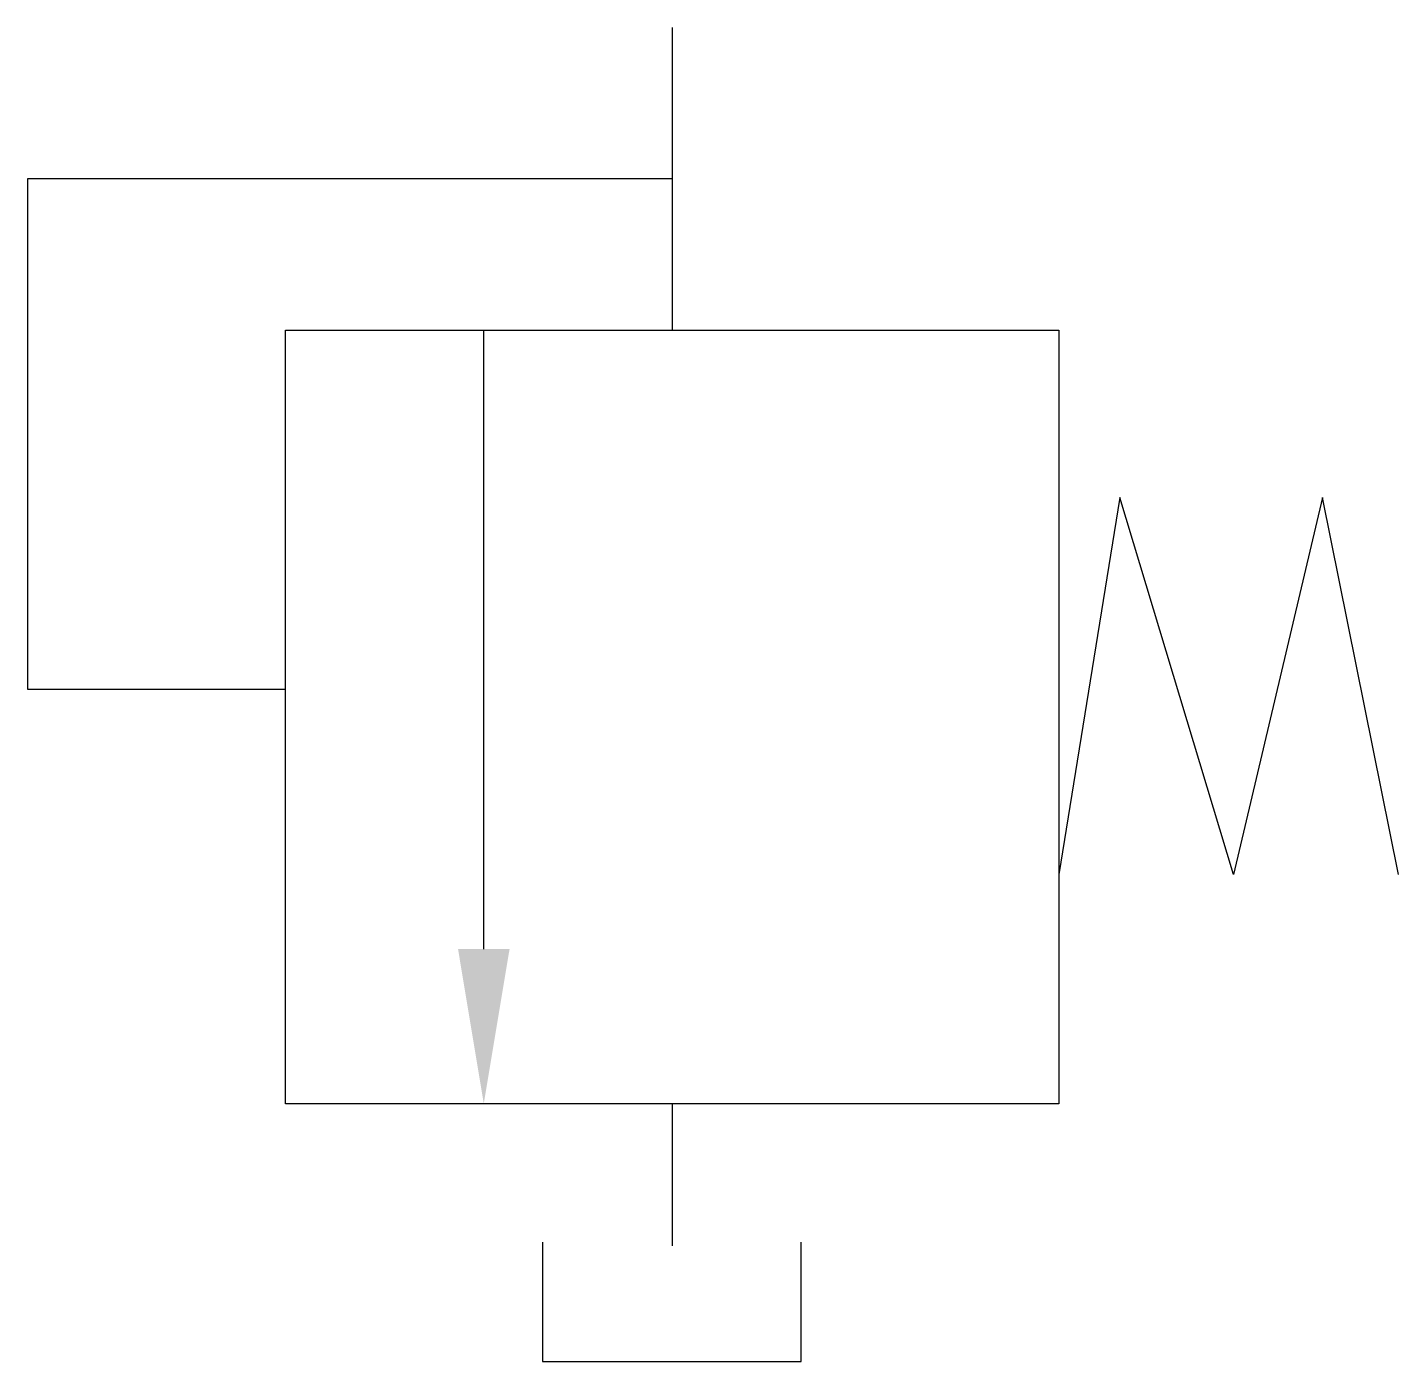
# Model space of a CAD drawing. Extents: x -7.3 to 8.2, y -17 to -1.9.
import ezdxf

# ---------------------------------------------------------------- set-up
doc = ezdxf.new("R2010")
doc.units = 0
doc.linetypes.add('DASHED', pattern=[0])
doc.layers.add('2', color=1, linetype='CONTINUOUS')

msp = doc.modelspace()

# ---------------------------------------------------------------- linework, layer by layer
at = {"layer": '2', "color": 0}
for p, q in [((0, -1.866), (0, -5.289)), ((-2.131, -12.288), (-2.131, -5.289)), ((5.062, -7.181), (4.374, -11.445)), ((6.347, -11.445), (5.062, -7.181)), ((7.356, -7.181), (6.347, -11.445)), ((8.215, -11.445), (7.356, -7.181)), ((0, -14.037), (0, -15.644)), ((-1.466, -15.602), (-1.466, -16.953)), ((1.458, -16.953), (1.458, -15.602)), ((-1.466, -16.953), (1.458, -16.953))]:
    msp.add_line(p, q, dxfattribs=at)
at = {"layer": '2', "color": 0, "linetype": 'DASHED'}
for p, q in [((0, -3.578), (-7.292, -3.578)), ((-7.292, -3.578), (-7.292, -9.348)), ((-7.292, -9.348), (-4.374, -9.348))]:
    msp.add_line(p, q, dxfattribs=at)
at = {"layer": '2', "color": 0}
msp.add_lwpolyline([(-4.374, -14.037), (-4.374, -5.289), (4.374, -5.289), (4.374, -14.037)], close=True, dxfattribs=at)
msp.add_solid([(-1.839, -12.288), (-2.422, -12.288), (-2.131, -14.037)], dxfattribs=at)

doc.saveas('drawing.dxf')
